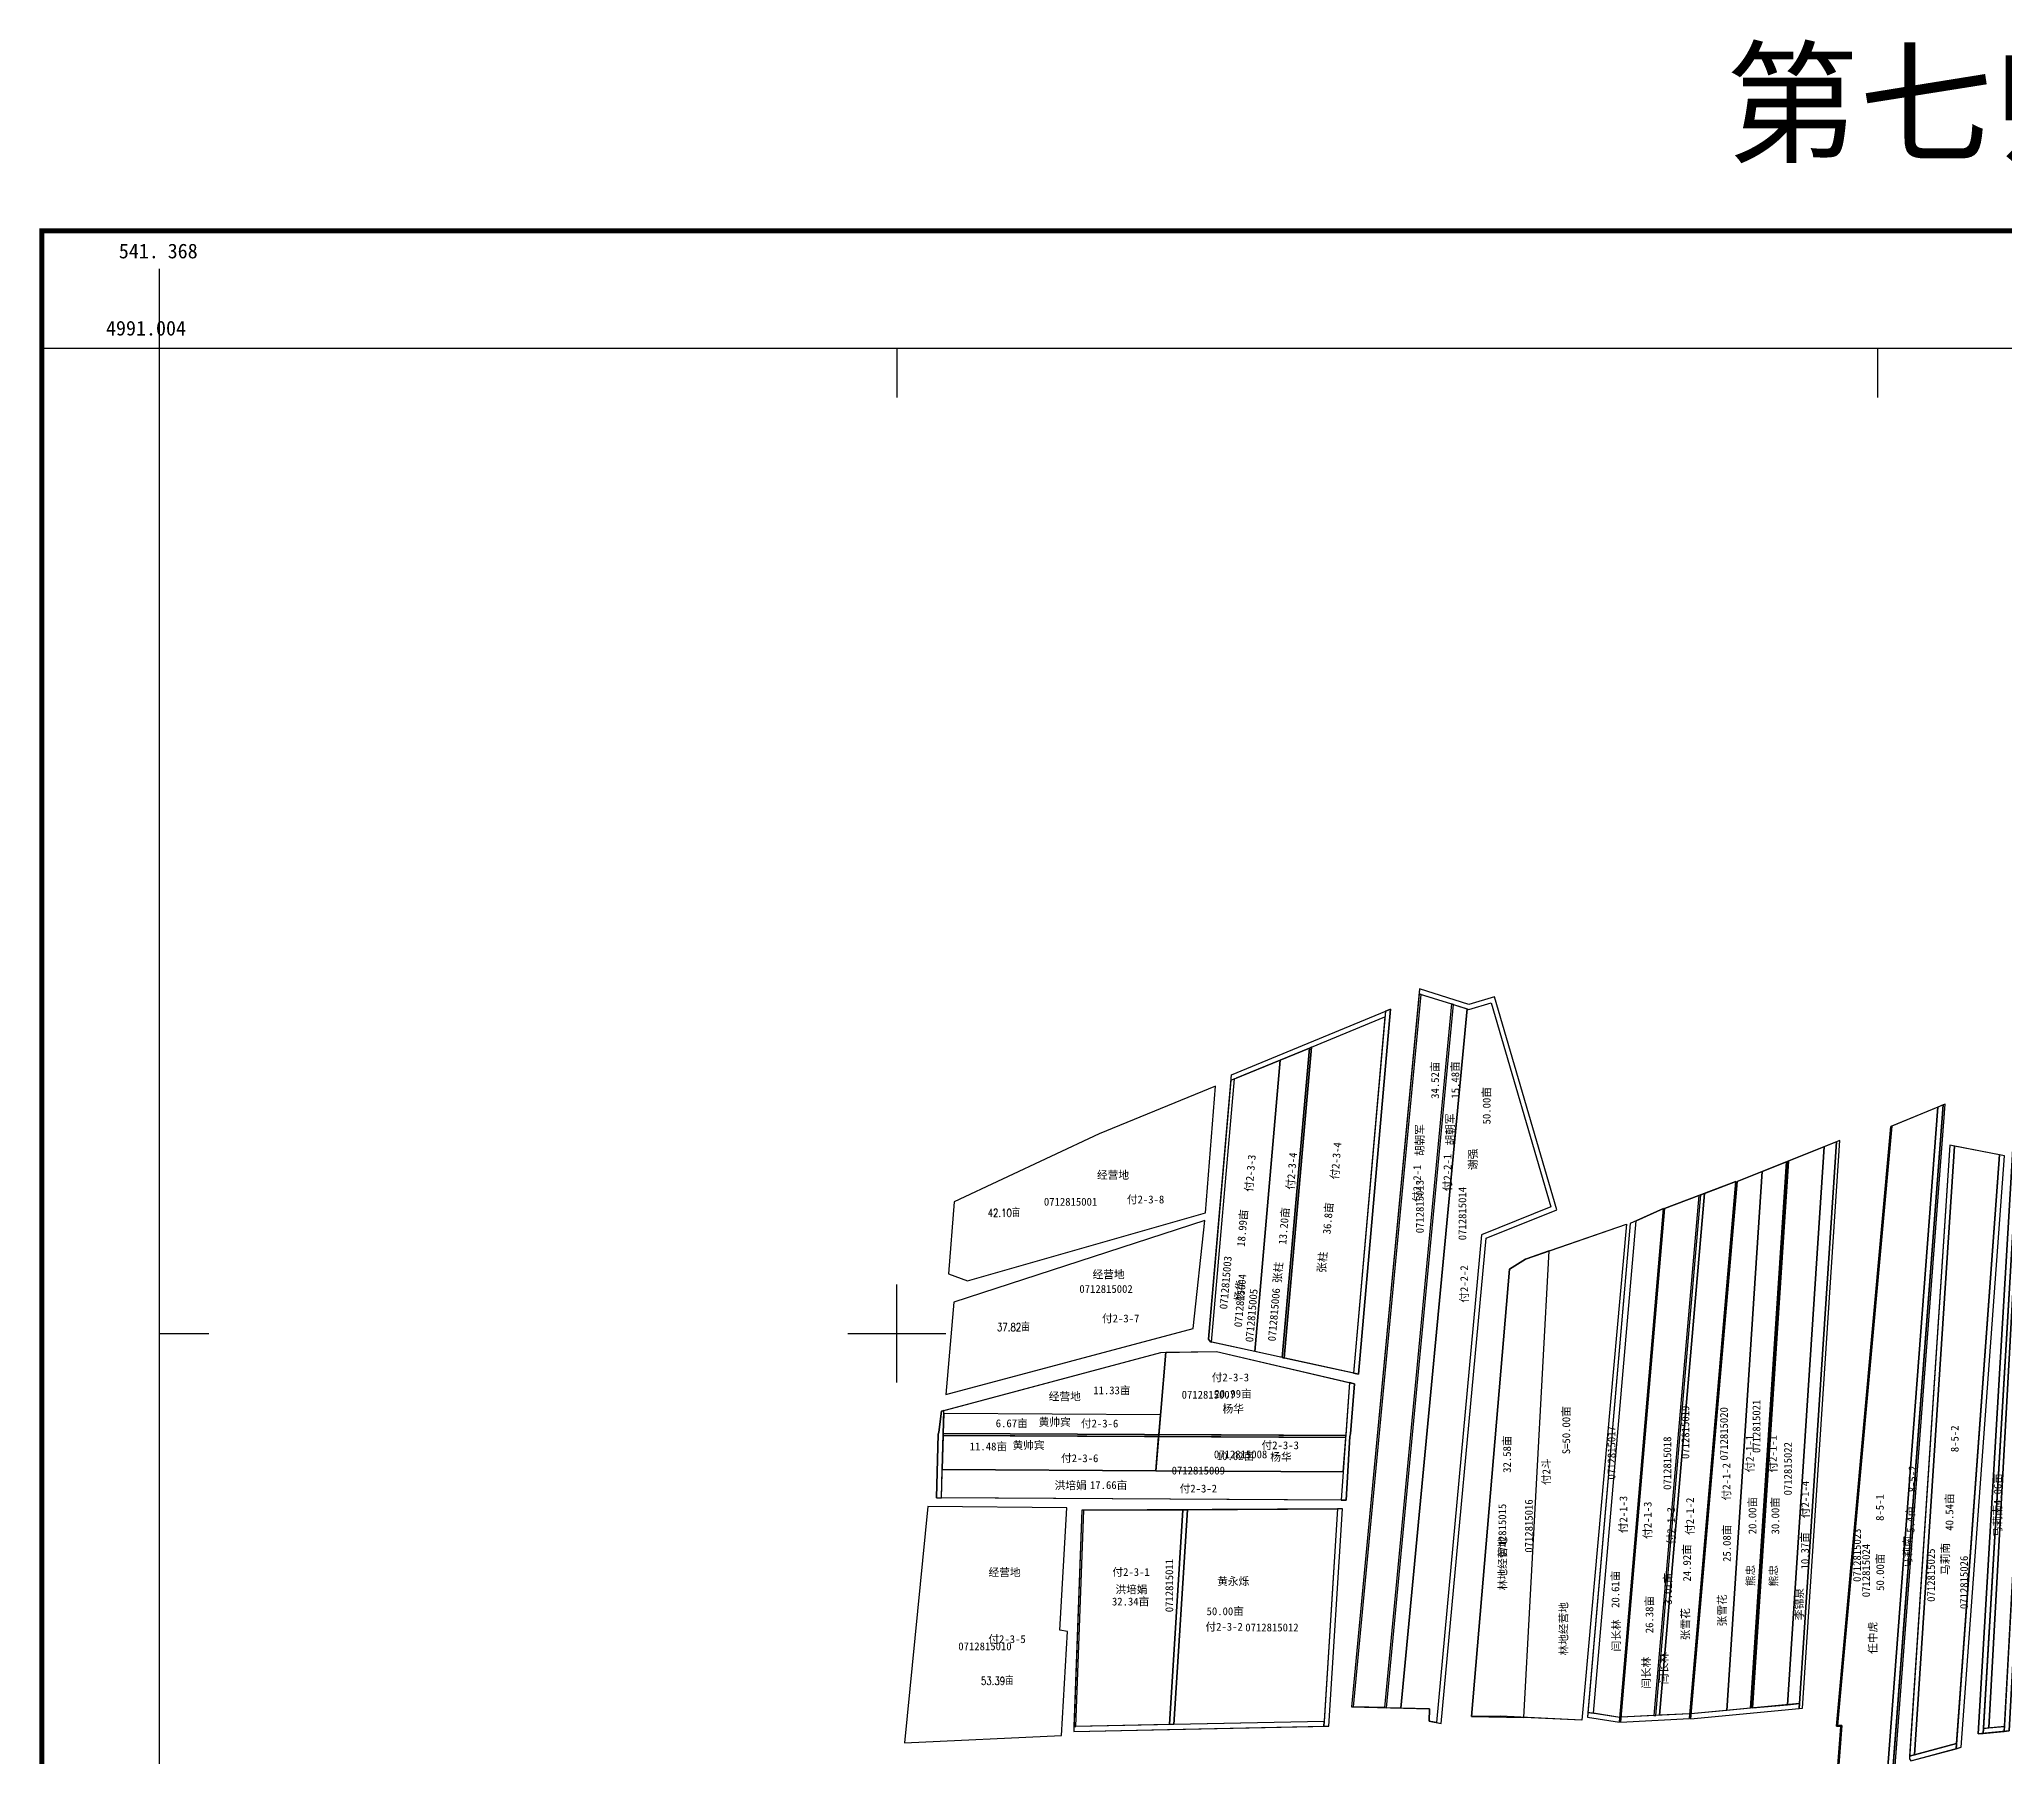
# Model space of a CAD drawing. Extents: x 541061 to 546490, y 4985742 to 4991358.
# Drawn here: x 541126 to 543130, y 4989607 to 4991358 of the extents above; entities that cross this region are included whole.
import ezdxf
from ezdxf.enums import TextEntityAlignment as Align

# ---------------------------------------------------------------- set-up
doc = ezdxf.new("R2010")
doc.units = 0
doc.header["$LTSCALE"] = 10
doc.layers.get('0').update_dxf_attribs({"linetype": 'CONTINUOUS'})
for name, color, linetype in [('2020.3.23画地', 7, 'CONTINUOUS'), ('2021年新职工', 7, 'CONTINUOUS'), ('4-5', 7, 'CONTINUOUS'), ('TK', 7, 'CONTINUOUS'), ('地块名称', 7, 'CONTINUOUS'), ('地籍号', 7, 'CONTINUOUS'), ('承包户', 7, 'CONTINUOUS'), ('测地框', 7, 'CONTINUOUS'), ('经营地', 1, 'CONTINUOUS'), ('经营地面积', 5, 'CONTINUOUS'), ('路林渠', 7, 'CONTINUOUS'), ('身份地', 1, 'CONTINUOUS'), ('身份地面积', 7, 'CONTINUOUS'), ('退界出水桩', 7, 'CONTINUOUS'), ('退界渠道', 7, 'CONTINUOUS')]:
    doc.layers.add(name, color=color, linetype=linetype)
doc.styles.add('HZ', font='rs.shx', dxfattribs={"width": 0.8, "bigfont": 'hztxt.shx'})
doc.styles.add('宋体', font='')
doc.styles.get('宋体').set_extended_font_data('SimSun')

msp = doc.modelspace()

# ---------------------------------------------------------------- linework, layer by layer
at = {"linetype": 'Continuous'}
msp.add_line((541248, 4985922.8), (541248, 4991124), dxfattribs=at)
at = {"linetype": 'Continuous', "flags": 128}
msp.add_lwpolyline([(541248, 4991042.8), (541128, 4991042.8)], dxfattribs=at)
at = {"color": 5, "linetype": 'Continuous', "flags": 128}
msp.add_lwpolyline([(542047.8, 4989957.1), (542047.9, 4989960.4), (542269.3, 4990019.5), (542274.5, 4990019.6), (542269, 4989955.9)], close=True, dxfattribs=at)
at = {"color": 1, "linetype": 'Continuous', "flags": 128}
for points in [[(542274.5, 4990019.6), (542326, 4990020.5), (542461.8, 4989988.8), (542457.9, 4989934.8), (542267.2, 4989935.8), (542269.3, 4989959.2)], [(542267, 4989933.8), (542264, 4989898.8), (542455.3, 4989897.8), (542457.8, 4989932.8)]]:
    msp.add_lwpolyline(points, close=True, dxfattribs=at)
at = {"color": 2, "linetype": 'Continuous', "flags": 128}
msp.add_lwpolyline([(542047.3, 4989936.9), (542047.2, 4989934.9), (542457.8, 4989932.8), (542457.9, 4989934.8)], close=True, dxfattribs=at)
at = {"color": 4, "linetype": 'Continuous', "elevation": 282.7, "flags": 128}
msp.add_lwpolyline([(542190.7, 4989858.6), (542291.7, 4989859.1), (542278, 4989640), (542182.6, 4989638.1)], close=True, dxfattribs=at)
at = {"color": 2, "linetype": 'Continuous', "elevation": 282.7, "flags": 128}
msp.add_lwpolyline([(542291.7, 4989859.1), (542296.3, 4989859.1), (542282.6, 4989640.1), (542278, 4989640)], close=True, dxfattribs=at)
at = {"layer": '2020.3.23画地', "color": 3, "linetype": 'Continuous'}
for points in [[(542823.8, 4990181.6), (542855.8, 4990193.7), (542808.8, 4989651.1), (542777.8, 4989649.5)], [(542856.9, 4990193.7), (542882.5, 4990203.9), (542846.4, 4989654.5), (542809.8, 4989651.1)]]:
    msp.add_lwpolyline(points, close=True, dxfattribs=at)
at = {"layer": '2021年新职工', "color": 1, "linetype": 'Continuous', "flags": 128}
for points in [[(543010.7, 4989597.1), (543016.1, 4989598.3), (543067.1, 4990271.8), (543061.6, 4990269.5)], [(543108.1, 4989636.1), (543113.7, 4989636.6), (543147.8, 4990253.2), (543144.5, 4990251.9)], [(543037.9, 4989609.3), (543080.8, 4989620.8), (543124.6, 4990220.8), (543078.7, 4990229.7)]]:
    msp.add_lwpolyline(points, close=True, dxfattribs=at)
at = {"layer": '4-5', "color": 2, "linetype": 'Continuous', "flags": 128}
msp.add_lwpolyline([(542872.7, 4989657), (542908.4, 4989660.3), (542945.8, 4990229.1), (542909.3, 4990214.6)], close=True, dxfattribs=at)
at = {"layer": '4-5', "color": 2, "linetype": 'Continuous'}
msp.add_lwpolyline([(542882.5, 4990203.9), (542907.3, 4990213.8), (542870.7, 4989656.8), (542846.4, 4989654.5)], close=True, dxfattribs=at)
at = {"layer": 'TK', "linetype": 'Continuous'}
for p, q in [((541128, 4991042.8), (541128, 4991162.8)), ((546488, 4991042.8), (541248, 4991042.8)), ((542000, 4991042.8), (542000, 4990992.8)), ((543000, 4991042.8), (543000, 4990992.8)), ((542000, 4989988.8), (542000, 4990088.8)), ((542000, 4989988.8), (542000, 4990088.8)), ((541248.5, 4990038.8), (541298.5, 4990038.8)), ((541950, 4990038.8), (542050, 4990038.8)), ((541950, 4990038.8), (542050, 4990038.8))]:
    msp.add_line(p, q, dxfattribs=at)
at = {"layer": 'TK', "linetype": 'Continuous', "const_width": 5, "flags": 128}
msp.add_lwpolyline([(541128, 4985922.8), (546488, 4985922.8), (546488, 4991162.8), (541128, 4991162.8)], close=True, dxfattribs=at)
at = {"layer": '承包户', "color": 1, "linetype": 'Continuous', "flags": 128}
msp.add_lwpolyline([(542704.7, 4989652.5), (542704.7, 4989652.5)], dxfattribs=at)
at = {"layer": '测地框', "color": 7, "linetype": 'Continuous'}
for p, q in [((542641.1, 4990114.6), (542744.1, 4990150.3)), ((542744.1, 4990150.3), (542698.5, 4989644.4)), ((542624.8, 4990104.4), (542641.1, 4990114.6)), ((542586, 4989648.3), (542624.8, 4990104.4)), ((542615.8, 4989648.5), (542586, 4989648.3)), ((542698.5, 4989644.4), (542615.8, 4989648.5))]:
    msp.add_line(p, q, dxfattribs=at)
at = {"layer": '测地框', "linetype": 'Continuous', "flags": 128}
for points, elevation in [([(542463.7, 4989658.2), (542543.4, 4989656.2), (542542.9, 4989643.7), (542555.3, 4989641), (542601, 4990136), (542673.2, 4990164.9), (542609.4, 4990382), (542583.5, 4990374.3), (542533.2, 4990390.2)], 282.4), ([(542341.3, 4990302.4), (542503.5, 4990369.3), (542470.8, 4989997.2), (542319.9, 4990030.2), (542317.8, 4990033)], 282.4), ([(542058.5, 4990173), (542052.8, 4990099.7), (542072, 4990092.6), (542314.7, 4990161.8), (542324.9, 4990290.8), (542206.4, 4990242.4)], 283.3), ([(542958.4, 4989638.3), (542962.8, 4989638.1), (542958.4, 4989580), (543017.8, 4989593.6), (543069.2, 4990272.6), (543013.7, 4990249.8)], 282.6), ([(543139.4, 4990249.8), (543168.9, 4990261.7), (543134.3, 4989633.6), (543102.7, 4989630.6)], 281.9), ([(542809.3, 4989646), (542923.8, 4989656.7), (542961.8, 4990235.5), (542856.9, 4990193.7)], 282.6), ([(543032.7, 4989605.2), (543034.1, 4989603.1), (543085.6, 4989616.9), (543129.5, 4990219.9), (543073.8, 4990230.6)], 282.7), ([(542738.1, 4989642.4), (542808.4, 4989646.1), (542855.8, 4990193.7), (542782.9, 4990166.1)], 282.5), ([(542058.2, 4990070.8), (542049.9, 4989976.6), (542302.3, 4990043.9), (542314, 4990154)], 283.4), ([(542704.3, 4989647.7), (542737, 4989642.6), (542781.8, 4990166.1), (542747.8, 4990150.9)], 282.5), ([(542040.5, 4989871.1), (542042.3, 4989936.1), (542042.7, 4989938.2), (542045.5, 4989959.7), (542269.3, 4990019.5), (542326, 4990020.5), (542466.7, 4989987.6), (542462.7, 4989936.6), (542461.9, 4989933.8), (542458.2, 4989869)], 283.1), ([(542007.7, 4989621.6), (542167.9, 4989629.1), (542174.1, 4989735.1), (542166.4, 4989736.3), (542173.3, 4989861), (542031.5, 4989862.4)], 283.3), ([(542180.4, 4989633), (542440.6, 4989638.4), (542454.4, 4989859.9), (542188.7, 4989858.5)], 282.7)]:
    msp.add_lwpolyline(points, close=True, dxfattribs=dict(at, elevation=elevation))
at = {"layer": '经营地', "color": 5, "linetype": 'Continuous', "flags": 128}
for points in [[(542314.7, 4990161.8), (542324.9, 4990290.8), (542206.4, 4990242.4), (542058.5, 4990173), (542052.8, 4990099.7), (542072, 4990092.6)], [(543113.7, 4989636.6), (543129.5, 4989638.1), (543163.8, 4990259.7), (543147.8, 4990253.2)], [(542302.3, 4990043.9), (542314, 4990154), (542058.2, 4990070.8), (542049.9, 4989976.6)], [(542586, 4989648.3), (542639.6, 4989647.3), (542665.4, 4990123), (542641.1, 4990114.6), (542624.8, 4990104.4)], [(542264, 4989898.8), (542046.3, 4989900), (542047.9, 4989960.4), (542269.3, 4990019.5), (542274.5, 4990019.6)], [(542173.3, 4989861), (542031.5, 4989862.4), (542007.7, 4989621.6), (542167.9, 4989629.1), (542174.1, 4989735.1), (542166.4, 4989736.3)]]:
    msp.add_lwpolyline(points, close=True, dxfattribs=at)
at = {"layer": '经营地', "color": 5, "linetype": 'Continuous'}
for points in [[(543144.5, 4990251.9), (543144.5, 4990251.9), (543108.1, 4989636.1), (543108.1, 4989636.1)], [(542665.4, 4990123), (542744.1, 4990150.3), (542698.5, 4989644.4), (542639.6, 4989647.3)]]:
    msp.add_lwpolyline(points, close=True, dxfattribs=at)
at = {"layer": '经营地', "color": 1, "linetype": 'Continuous', "flags": 128}
for points in [[(542267.2, 4989935.8), (542269, 4989955.9), (542047.8, 4989957.1), (542047.3, 4989936.9)], [(542047.2, 4989934.9), (542046.3, 4989900), (542264, 4989898.8), (542267, 4989933.8)]]:
    msp.add_lwpolyline(points, close=True, dxfattribs=at)
at = {"layer": '路林渠', "color": 3, "linetype": 'Continuous', "flags": 128}
for points in [[(542606, 4990375.7), (542667.1, 4990167.8), (542596.3, 4990139.5), (542550.3, 4989642.1), (542555.3, 4989641), (542601, 4990136), (542673.2, 4990164.9), (542609.4, 4990382), (542583.5, 4990374.3), (542533.2, 4990390.2), (542532.7, 4990385.1), (542565.7, 4990374.7), (542567.6, 4990374.1), (542567.6, 4990374.1), (542583.4, 4990369.1)], [(542534.7, 4990384.5), (542532.7, 4990385.1), (542463.7, 4989658.2), (542465.7, 4989658.2)], [(542503.5, 4990369.3), (542498.3, 4990367.2), (542465.8, 4989998.2), (542470.8, 4989997.2)], [(542344.5, 4990298.3), (542340.8, 4990296.8), (542317.8, 4990033), (542319.9, 4990030.2), (542321.1, 4990029.9)], [(543144.5, 4990251.9), (543139.4, 4990249.8), (543102.7, 4989630.6), (543107.8, 4989631)], [(543168.9, 4990261.7), (543163.8, 4990259.7), (543129.2, 4989633.1), (543134.3, 4989633.6)], [(542961.8, 4990235.5), (542958.2, 4990234.1), (542920.3, 4989656.4), (542923.8, 4989656.7)], [(543078.7, 4990229.7), (543073.8, 4990230.6), (543032.8, 4989607.9), (543037.9, 4989609.3)], [(543129.5, 4990219.9), (543124.6, 4990220.8), (543080.4, 4989615.5), (543085.6, 4989616.9)], [(542754.1, 4990153.7), (542747.8, 4990150.9), (542704.7, 4989652.5), (542710.6, 4989651.6)], [(542466.7, 4989987.6), (542461.8, 4989988.8), (542453.2, 4989869), (542458.2, 4989869), (542461.9, 4989933.8), (542462.7, 4989936.6)], [(542047.9, 4989960.4), (542045.5, 4989959.7), (542042.7, 4989938.2), (542042.3, 4989936.1), (542040.5, 4989871.1), (542045.5, 4989871.1)], [(542454.4, 4989859.9), (542449.4, 4989859.9), (542435.5, 4989638.3), (542440.6, 4989638.4)], [(542704.7, 4989652.5), (542704.3, 4989647.7), (542737, 4989642.6), (542737.5, 4989647.4)], [(542808.8, 4989651.1), (542738.5, 4989647.5), (542738.1, 4989642.4), (542808.4, 4989646.1)], [(542920.6, 4989661.4), (542809.8, 4989651.1), (542809.3, 4989646), (542920.3, 4989656.4)], [(542435.9, 4989643.3), (542180.6, 4989638), (542180.4, 4989633), (542435.5, 4989638.3)], [(543129.5, 4989638.1), (543108.1, 4989636.1), (543107.8, 4989631), (543129.2, 4989633.1)], [(543080.4, 4989615.5), (543080.8, 4989620.8), (543032.8, 4989607.9), (543032.7, 4989605.2), (543034.1, 4989603.1)]]:
    msp.add_lwpolyline(points, close=True, dxfattribs=at)
msp.add_lwpolyline([(542958.8, 4989585.2), (542962.8, 4989638.1), (542958.4, 4989638.3), (543013.7, 4990249.8)], dxfattribs=at)
at = {"layer": '身份地', "color": 1, "linetype": 'Continuous'}
for points in [[(542534.7, 4990384.5), (542565.7, 4990374.7), (542497.5, 4989657.4), (542465.7, 4989658.2)], [(542567.6, 4990374.1), (542581.6, 4990369.7), (542513.9, 4989656.9), (542499.5, 4989657.3)], [(542581.6, 4990369.7), (542583.4, 4990369.1), (542606, 4990375.7), (542667.1, 4990167.8), (542596.3, 4990139.5), (542550.3, 4989642.1), (542542.9, 4989643.7), (542543.4, 4989656.2), (542513.9, 4989656.9)], [(542423, 4990330.7), (542497.8, 4990361.6), (542465.8, 4989998.2), (542395.1, 4990013.7)], [(542782.9, 4990166.1), (542817.9, 4990179.3), (542772, 4989649.2), (542738.5, 4989647.5)], [(542819.9, 4990180.1), (542823.8, 4990181.6), (542777.8, 4989649.5), (542774, 4989649.3)], [(542754.1, 4990153.7), (542781.8, 4990166.1), (542737.5, 4989647.4), (542710.6, 4989651.6)], [(542046.3, 4989900), (542455.3, 4989897.8), (542453.2, 4989869), (542045.5, 4989871.1)], [(542190.7, 4989858.6), (542296.3, 4989859.1), (542282.6, 4989640.1), (542182.6, 4989638.1)], [(542296.3, 4989859.1), (542449.4, 4989859.9), (542435.9, 4989643.3), (542282.6, 4989640.1)], [(542296.3, 4989859.1), (542296.3, 4989859.1), (542282.6, 4989640.1), (542282.6, 4989640.1)]]:
    msp.add_lwpolyline(points, close=True, dxfattribs=at)
at = {"layer": '身份地', "color": 1, "linetype": 'Continuous', "flags": 128}
for points in [[(542420.9, 4990329.8), (542346, 4990298.9)], [(542959.8, 4989585.4), (542963.8, 4989639), (542959.5, 4989639.3), (543014.7, 4990250.2)], [(542870.7, 4989656.8), (542907.3, 4990213.8)], [(542872.7, 4989657), (542909.3, 4990214.6)], [(542920.3, 4989656.4), (542920.6, 4989662.2)]]:
    msp.add_lwpolyline(points, dxfattribs=at)
for points in [[(542393.1, 4990014.2), (542365, 4990020.3), (542390.9, 4990317.5), (542420.9, 4990329.8)], [(542365, 4990020.3), (542321.1, 4990029.9), (542344.5, 4990298.3), (542390.9, 4990317.5)], [(542959.8, 4989585.4), (543010.7, 4989597.1), (543061.6, 4990269.5), (543014.7, 4990250.2), (542959.5, 4989639.3), (542963.8, 4989639), (542959.8, 4989585.4)], [(542958.2, 4990234.1), (542945.8, 4990229.1), (542908.4, 4989660.3), (542920.6, 4989661.4)], [(542455.3, 4989897.8), (542264, 4989898.8), (542274.5, 4990019.6), (542326, 4990020.5), (542461.8, 4989988.8)]]:
    msp.add_lwpolyline(points, close=True, dxfattribs=at)
at = {"layer": '退界出水桩', "color": 2, "linetype": 'Continuous'}
for p, q in [((542393.1, 4990014.2), (542420.9, 4990329.8)), ((542423, 4990330.7), (542395.1, 4990013.7)), ((542817.9, 4990179.3), (542772, 4989649.2)), ((542774, 4989649.3), (542819.9, 4990180.1)), ((542047.2, 4989934.9), (542457.8, 4989932.8)), ((542047.3, 4989936.9), (542457.9, 4989934.8))]:
    msp.add_line(p, q, dxfattribs=at)
at = {"layer": '退界出水桩', "color": 2, "linetype": 'Continuous', "flags": 128}
for points in [[(542567.6, 4990374.1), (542565.7, 4990374.7), (542497.5, 4989657.4), (542499.5, 4989657.3)], [(542423, 4990330.7), (542420.9, 4990329.8), (542393.1, 4990014.2), (542395.1, 4990013.7)], [(542819.9, 4990180.1), (542817.9, 4990179.3), (542772, 4989649.2), (542774, 4989649.3)], [(542457.9, 4989934.8), (542047.3, 4989936.9), (542047.3, 4989936.9), (542047.2, 4989934.9), (542457.8, 4989932.8)]]:
    msp.add_lwpolyline(points, close=True, dxfattribs=at)
msp.add_lwpolyline([(542871.7, 4989656.9), (542908.3, 4990214.2)], dxfattribs=at)
at = {"layer": '退界渠道', "color": 5, "linetype": 'Continuous', "flags": 128}
for points in [[(543069.2, 4990272.6), (543067.1, 4990271.8), (543015.7, 4989593.1), (543017.8, 4989593.6)], [(542190.7, 4989858.6), (542188.7, 4989858.5), (542180.6, 4989638), (542182.6, 4989638.1)]]:
    msp.add_lwpolyline(points, close=True, dxfattribs=at)

# ---------------------------------------------------------------- texts
at = {"layer": '2020.3.23画地', "color": 3, "linetype": 'Continuous', "style": '宋体'}
for s, p in [('25.08亩', (542850.5, 4989805.9)), ('24.92亩', (542809.8, 4989785.9))]:
    msp.add_text(s, height=8, rotation=90, dxfattribs=at).set_placement(p)
for p in [(542841.4, 4989756.5), (542804, 4989742.4)]:
    msp.add_text('张雪花', height=8, rotation=90, dxfattribs=at).set_placement(p, align=Align.MIDDLE)
at = {"layer": '2021年新职工', "color": 1, "linetype": 'Continuous', "style": '宋体'}
for s, p in [('马莉南4.06亩', (543126.6, 4989831.1)), ('40.54亩', (543077.5, 4989837.7))]:
    msp.add_text(s, height=8, rotation=90, dxfattribs=at).set_placement(p)
msp.add_text('马莉南', height=8, rotation=90, dxfattribs=at).set_placement((543030.6, 4989815.8), align=Align.MIDDLE)
at = {"layer": '4-5', "color": 0, "linetype": 'Continuous', "style": '宋体'}
for p in [(542869.7, 4989916.2), (542893.1, 4989916)]:
    msp.add_text('付2-1-1', height=8, rotation=90, dxfattribs=at).set_placement(p, align=Align.MIDDLE)
at = {"layer": '4-5', "color": 2, "linetype": 'Continuous', "style": '宋体'}
for s, p in [('20.00亩', (542876.6, 4989834.1)), ('30.00亩', (542899.9, 4989833.9))]:
    msp.add_text(s, height=8, rotation=90, dxfattribs=at).set_placement(p)
for s, rotation, p in [('5.4亩', 90.2271, (543033.5, 4989849.3)), ('熊忠', 90, (542870.4, 4989792)), ('熊忠', 90, (542893.8, 4989791.8))]:
    msp.add_text(s, height=8, rotation=rotation, dxfattribs=at).set_placement(p, align=Align.MIDDLE)
at = {"layer": 'TK', "linetype": 'Continuous', "style": '宋体'}
msp.add_text('第七师一二八团十五连耕地普查图', height=100, dxfattribs=at).set_placement((543868, 4991212.8), align=Align.BOTTOM_CENTER)
msp.add_text('541.', height=15, dxfattribs=at).set_placement((541247.4, 4991142.3), align=Align.MIDDLE_RIGHT)
msp.add_text('368', height=15, dxfattribs=at).set_placement((541256.4, 4991142.3), align=Align.MIDDLE_LEFT)
msp.add_text('4991.004', height=15, dxfattribs=at).set_placement((541234.3, 4991063.5), align=Align.MIDDLE)
at = {"layer": '地块名称', "color": 0, "linetype": 'Continuous', "style": '宋体'}
for s, rotation, p in [('付2-3-4', 85, (542447.7, 4990214.8)), ('付2-3-3', 85, (542360.3, 4990202.1)), ('付2-3-4', 85, (542402.5, 4990204.3)), ('付2-2-1', 90, (542530.4, 4990191.8)), ('付2-2-1', 90, (542561.3, 4990202.8)), ('付2-2-2', 90, (542578.4, 4990089.2)), ('8-5-2 ', 90, (543078.9, 4989934.1)), ('付2斗  ', 90, (542662.1, 4989903.3)), ('付2-1-2', 90, (542845.8, 4989887.6)), ('8-5-2 ', 90, (543035.9, 4989893.2)), ('付2-1-3', 90, (542740.7, 4989854.2)), ('付2-1-2', 90, (542808.7, 4989852.4)), ('付2-1-4', 90, (542926.2, 4989869.5)), ('8-5-1', 90, (543002.6, 4989861.3)), ('付2-1-3', 90, (542765.5, 4989848.3)), ('付2-1-3', 90, (542789.4, 4989842.8))]:
    msp.add_text(s, height=8, rotation=rotation, dxfattribs=at).set_placement(p, align=Align.MIDDLE)
for s, p in [('付2-3-8', (542253.7, 4990175.6)), ('付2-3-7', (542228.3, 4990054.3)), ('付2-3-3', (542340.2, 4989994.2)), ('付2-3-6', (542206.8, 4989947.2)), ('付2-3-3', (542391, 4989925)), ('付2-3-6', (542186.5, 4989911.8)), ('付2-3-2', (542307.5, 4989880.9)), ('付2-3-1', (542238.9, 4989795.8)), ('付2-3-5', (542112.4, 4989727.4)), ('付2-3-2', (542333.8, 4989740))]:
    msp.add_text(s, height=8, dxfattribs=at).set_placement(p, align=Align.MIDDLE)
at = {"layer": '地籍号', "color": 1, "linetype": 'Continuous', "style": '宋体'}
for s, rotation, p in [('0712815013', 90, (542533.4, 4990168.1)), ('0712815014', 90, (542576.8, 4990161)), ('0712815003', 85, (542335.4, 4990090.6)), ('0712815004', 85, (542350.3, 4990072.3)), ('0712815005', 85, (542361.8, 4990057.1)), ('0712815006', 85, (542384.7, 4990057.9)), ('0712815021', 90, (542876.7, 4989944.1)), ('0712815019', 90, (542804.2, 4989938)), ('0712815020', 90, (542843.6, 4989936.5)), ('0712815017', 90, (542728.9, 4989917.1, 282.5)), ('0712815018', 90, (542785.8, 4989906.5)), ('0712815022', 90, (542908.8, 4989900.9)), ('0712815016', 90, (542644.6, 4989842.5)), ('0712815015', 90, (542617.5, 4989838)), ('0712815023', 90, (542979.3, 4989812.7)), ('0712815011', 90, (542277.9, 4989781.8)), ('0712815024', 90, (542988.5, 4989797.1)), ('0712815025', 90, (543054.8, 4989792.4)), ('0712815026', 90, (543088.4, 4989785))]:
    msp.add_text(s, height=8, rotation=rotation, dxfattribs=at).set_placement(p, align=Align.MIDDLE)
for s, p in [('0712815001', (542177.2, 4990173)), ('0712815002', (542213.4, 4990084.1)), ('0712815007', (542317.7, 4989976.3)), ('0712815008', (542350.6, 4989915.5)), ('0712815009', (542307.5, 4989899)), ('0712815012', (542382.6, 4989739)), ('0712815010', (542089.9, 4989719.8))]:
    msp.add_text(s, height=8, dxfattribs=at).set_placement(p, align=Align.MIDDLE)
at = {"layer": '承包户', "color": 1, "linetype": 'Continuous', "style": '宋体'}
for s, rotation, p in [('胡朝军', 90, (542533.1, 4990235.9)), ('胡朝军', 90, (542564.1, 4990246.8)), ('谢强', 90, (542587.3, 4990216.3)), ('张柱', 85, (542388.6, 4990101)), ('张柱', 85, (542433.7, 4990111.5)), ('杨华', 85, (542349.4, 4990082.5)), ('林地经营地', 90, (542617.6, 4989804.2)), ('马莉南', 90, (543069.1, 4989808.9)), ('李锦泉', 90, (542920.1, 4989762.9)), ('林地经营地', 90, (542679.8, 4989737.7)), ('闫长林', 90, (542733.5, 4989731)), ('任中虎', 90, (542995.1, 4989728.5)), ('闫长林', 90, (542764.1, 4989692.8)), ('闫长林', 90, (542782, 4989697.6))]:
    msp.add_text(s, height=8, rotation=rotation, dxfattribs=at).set_placement(p, align=Align.MIDDLE)
for s, p in [('经营地', (542220.5, 4990200.6)), ('经营地', (542216, 4990099.2)), ('经营地', (542171.3, 4989974.9)), ('黄帅宾', (542161, 4989948.7)), ('杨华', (542343.1, 4989962.3)), ('黄帅宾', (542134.4, 4989925.1)), ('杨华', (542391.8, 4989913.2)), ('洪培娟', (542177.3, 4989884.2)), ('经营地', (542109.9, 4989795.6)), ('黄永烁', (542343.1, 4989786.3)), ('洪培娟', (542239.3, 4989778.1))]:
    msp.add_text(s, height=8, dxfattribs=at).set_placement(p, align=Align.MIDDLE)
at = {"layer": '经营地', "color": 5, "linetype": 'Continuous', "style": 'HZ', "width": 0.8}
for s, p in [('42.10亩', (542092.6, 4990157.7)), ('37.82亩', (542102.2, 4990041.2)), ('53.39亩', (542085.8, 4989680.6))]:
    msp.add_text(s, height=8, dxfattribs=at).set_placement(p)
at = {"layer": '经营地面积', "color": 5, "linetype": 'Continuous', "style": '宋体'}
msp.add_text('11.33亩', height=8, dxfattribs=at).set_placement((542200.3, 4989976.8))
for s, p in [('S=50.00亩', (542682.4, 4989940.2)), ('32.58亩', (542622, 4989915.8))]:
    msp.add_text(s, height=8, rotation=90, dxfattribs=at).set_placement(p, align=Align.MIDDLE)
at = {"layer": '身份地面积', "color": 1, "linetype": 'Continuous', "style": '宋体'}
for s, rotation, p in [('34.52亩', 90, (542552.9, 4990278)), ('15.48亩', 90, (542573.5, 4990278.2)), ('50.00亩', 90, (542605.5, 4990251.9)), ('36.8亩', 85, (542442.3, 4990139.6)), ('18.99亩', 85, (542354.8, 4990126.9)), ('13.20亩', 85, (542397.1, 4990129.1)), ('10.37亩', 90, (542930.1, 4989798.2)), ('50.00亩', 90, (543006.9, 4989776.4)), ('20.61亩', 90, (542736.8, 4989759)), ('3.01亩', 90, (542790.4, 4989762.4)), ('26.38亩', 90, (542771.5, 4989733.2))]:
    msp.add_text(s, height=8, rotation=rotation, dxfattribs=at).set_placement(p)
for s, p in [('20.99亩', (542323.9, 4989973.3)), ('6.67亩', (542100.9, 4989943.2)), ('11.48亩', (542074.4, 4989919.6)), ('10.02亩', (542326.4, 4989909.7)), ('17.66亩', (542197, 4989880.2)), ('32.34亩', (542219.4, 4989761.5)), ('50.00亩', (542315.9, 4989751.6))]:
    msp.add_text(s, height=8, dxfattribs=at).set_placement(p)

doc.saveas('drawing.dxf')
